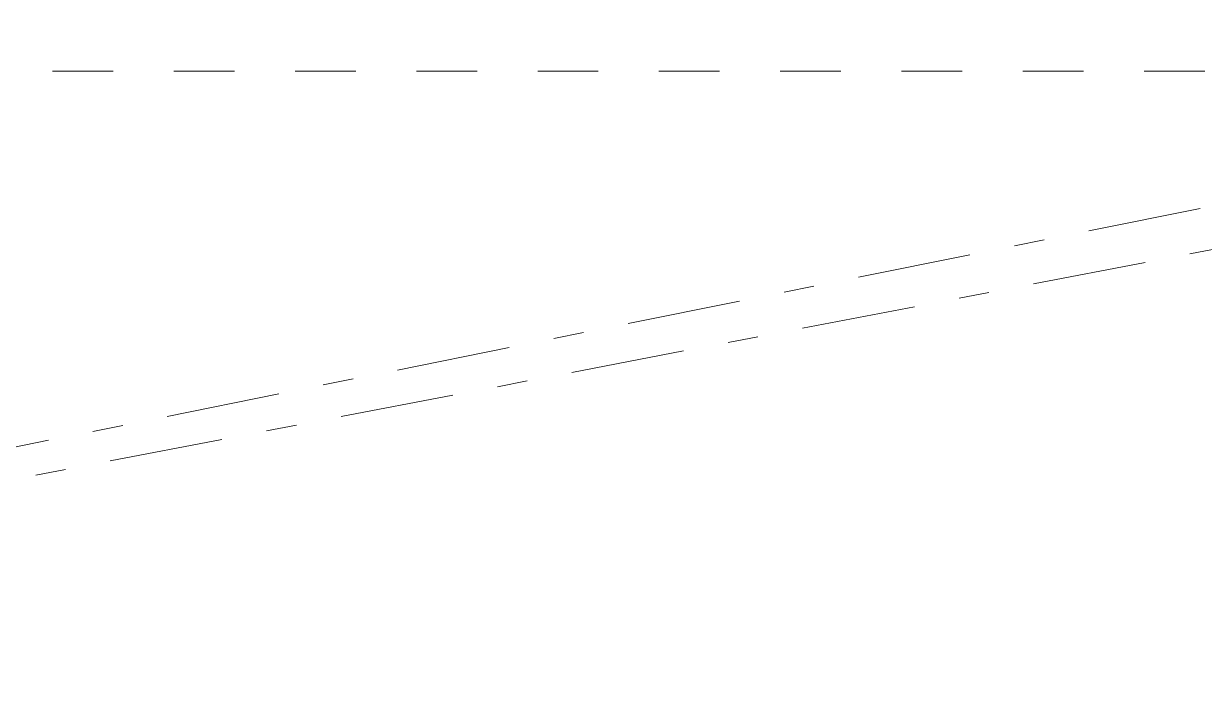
# Model space of a CAD drawing. Header units: millimetres. Extents: x -46868 to 156519, y -87156 to 18123.
# Drawn here: x 131274 to 134022, y -80034 to -78495 of the extents above; entities that cross this region are included whole.
import ezdxf

# ---------------------------------------------------------------- set-up
doc = ezdxf.new("R2010")
doc.units = ezdxf.units.MM
doc.header["$MEASUREMENT"] = 0
doc.linetypes.add('Dashed', pattern=[2822.222233, 1411.111116, -1411.111116])
doc.linetypes.add('Double Dashed', pattern=[546.805537, 264.583325, -105.833328, 70.555556, -105.833328])
doc.layers.add('0_Pen_No__105', color=7, linetype='Continuous', lineweight=15, true_color=0xa6a6a6)
doc.layers.add('0_Pen_No__85', color=8, linetype='Continuous', lineweight=20)
doc.layers.add('A-35-M_FFE_Sanitary_Pen_No__87', color=8, linetype='Continuous', lineweight=20)
doc.dimstyles.new('GENERATED_STYLE__8', dxfattribs={"dimtxt": 0.18, "dimasz": 182.4, "dimexe": 0.18, "dimexo": 0.0625, "dimgap": 0.09, "dimtad": 0, "dimtih": 1, "dimtoh": 1, "dimdec": 4, "dimzin": 0, "dimdsep": 46, "dimcen": 0.09, "dimadec": 0, "dimazin": 0, "dimtfac": 1, "dimtdec": 4, "dimtmove": 0, "dimatfit": 3, "dimldrblk": 'ARROWHEAD_5', "dimfxl": 1, "dimtolj": 1, "dimtzin": 0, "dimarcsym": 0})

# ---------------------------------------------------------------- blocks, each defined once
blk = doc.blocks.new('ARROWHEAD_5')
at = {"color": 0, "linetype": 'Continuous', "lineweight": 0}
blk.add_line((0, 0), (-1, 0), dxfattribs=at)
blk.add_solid([(-1, 0.2679), (0, 0), (-1, -0.2679), (-1, 0.2679)], dxfattribs=at)
blk = doc.blocks.new('S-21 Building Section_STORY_MARKER', base_point=(84174.4, -82656))
at = {"layer": '0_Pen_No__105', "linetype": 'Dashed', "ltscale": 0.1}
blk.add_line((120335, -78606), (144760.3, -78606), dxfattribs=at)

msp = doc.modelspace()

# ---------------------------------------------------------------- linework, layer by layer
at = {"layer": 'A-35-M_FFE_Sanitary_Pen_No__87', "linetype": 'Double Dashed'}
for p, q in [((139909, -77738.5), (123420.6, -81056)), ((123420.6, -81056), (138969, -78076))]:
    msp.add_line(p, q, dxfattribs=at)

# ---------------------------------------------------------------- leaders
at = {"layer": '0_Pen_No__85', "linetype": 'Continuous', "annotation_type": 0, "has_hookline": 1, "hookline_direction": 1}
for points, text_width in [([(131858.6, -81642), (130245.7, -77906.2), (128948.3, -77906.2)], 2720.2), ([(135616.9, -79604.5), (134814.8, -78114.3), (133898.4, -78114.3)], 2577.4)]:
    msp.add_leader(points, dimstyle='GENERATED_STYLE__8', dxfattribs=dict(at, text_width=text_width))

# ---------------------------------------------------------------- next in the draw order: block references
at = {"linetype": 'Continuous', "lineweight": 0}
msp.add_blockref('S-21 Building Section_STORY_MARKER', (84174.4, -82656), dxfattribs=at)

doc.saveas('drawing.dxf')
